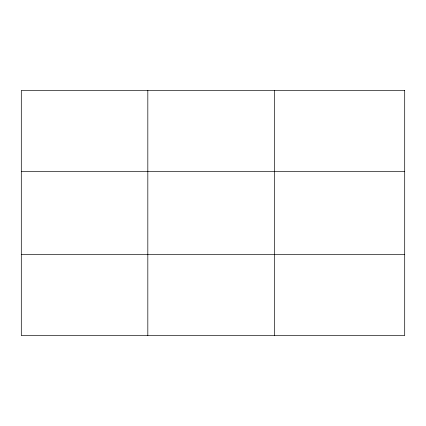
<?xml version="1.0" encoding="UTF-8"?>
<svg xmlns="http://www.w3.org/2000/svg" width="426" height="426" viewBox="0 0 426 426"><rect width="100%" height="100%" fill="white"/><g stroke="black" fill="none" stroke-linecap="round" stroke-linejoin="round"><path stroke-width="0.64" d="M147.822 335.576L147.822 90.424M274.344 335.576L274.344 90.424M21.3 171.321L404.7 171.321M21.3 254.679L404.7 254.679M404.7 90.424L404.7 335.576L21.3 335.576L21.3 90.424L404.7 90.424"/></g></svg>
